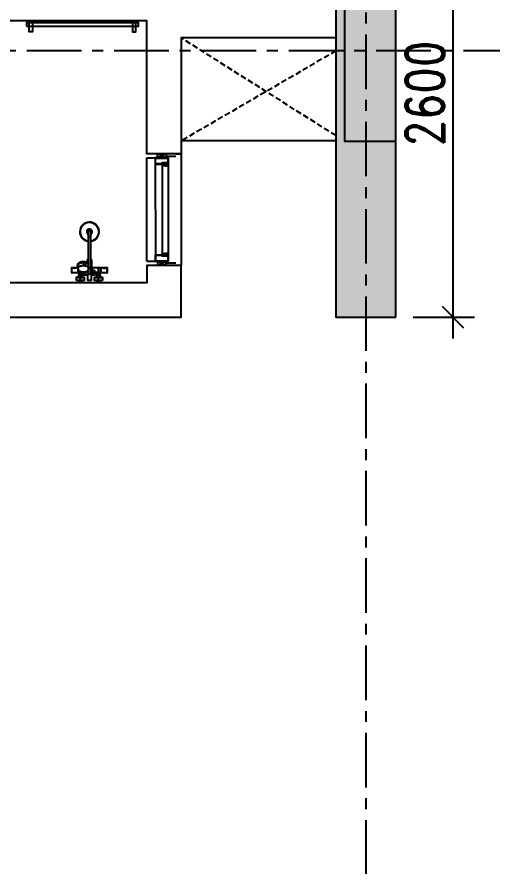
# Model space of a CAD drawing. Header units: millimetres. Extents: x 2061841 to 105821645, y -77612 to 48520811.
# Drawn here: x 105446864 to 105449631, y 48476136 to 48481121 of the extents above; entities that cross this region are included whole.
import ezdxf

# ---------------------------------------------------------------- set-up
doc = ezdxf.new("R2010")
doc.units = ezdxf.units.MM
doc.header["$LTSCALE"] = 10
doc.header["$MEASUREMENT"] = 0
for name, pattern in [('xa_type A_Seventh floor plan$0$HIDDEN2', [4.7625, 3.175, -1.5875]), ('xa_type A_Seventh floor plan$0$xr_TDT02_Toilet_01_settingout$0$CENTER2', [28.575, 19.05, -3.175, 3.175, -3.175]), ('XR_type A_TYP_GRID$0$CENTER', [50.8, 31.75, -6.35, 6.35, -6.35])]:
    doc.linetypes.add(name, pattern=pattern)
for name, color, linetype in [('AS-COLS', 2, 'Continuous'), ('DIM', 8, 'Continuous'), ('S-OPENING', 6, 'Continuous'), ('xa_type A_Seventh floor plan$0$A-ELEV-HIDN', 54, 'xa_type A_Seventh floor plan$0$HIDDEN2'), ('xa_type A_Seventh floor plan$0$A-ELEV-LITE', 74, 'Continuous'), ('xa_type A_Seventh floor plan$0$A-GLAZ-FRAM', 74, 'Continuous'), ('xa_type A_Seventh floor plan$0$A-WALL', 3, 'Continuous'), ('xa_type A_Seventh floor plan$0$A-WALL-CILL', 140, 'Continuous'), ('xa_type A_Seventh floor plan$0$A-WALL-FNSH', 8, 'Continuous'), ('xa_type A_Seventh floor plan$0$AP-SANR-FIXT', 74, 'Continuous'), ('xa_type A_Seventh floor plan$0$xr_TDT02_Toilet_01_settingout$0$A-ELEV-FINE', 8, 'Continuous'), ('XR_type A_TYP_COL$0$AS-COLS', 2, 'Continuous'), ('XR_type A_TYP_COL$0$AS-COLS-PATT', 253, 'Continuous'), ('XR_type A_TYP_GRID$0$AS-GRID', 24, 'XR_type A_TYP_GRID$0$CENTER')]:
    doc.layers.add(name, color=color, linetype=linetype)
doc.layers.add('S-STRCOL HATCH', color=33, linetype='Continuous', lineweight=9)
doc.styles.add('200', font='romand.shx', dxfattribs={"width": 0.8, "height": 225})
doc.dimstyles.new('GR1', dxfattribs={"dimtxt": 225, "dimasz": 125, "dimexe": 125, "dimexo": 100, "dimgap": 50, "dimtad": 1, "dimdec": 0, "dimzin": 3, "dimdsep": 46, "dimtxsty": '200', "dimblk1": 'OBLIQUE', "dimblk2": 'OBLIQUE', "dimsah": 1, "dimcen": 0.0625, "dimdle": 125, "dimclrd": 3, "dimclre": 3, "dimclrt": 2, "dimadec": 0, "dimazin": 0, "dimtfac": 1, "dimtdec": 0, "dimtix": 1, "dimtmove": 0, "dimatfit": 3, "dimfxl": 1, "dimtolj": 1, "dimtzin": 0, "dimarcsym": 0})

# ---------------------------------------------------------------- blocks, each defined once
blk = doc.blocks.new('xa_type A_Seventh floor plan$0$Win clip')
for points in [[(14, 1.1), (14, 9), (17.6, 9), (17.6, 7.8), (18.8, 7.8), (18.8, 9), (20, 9), (20, 10.2), (0, 10.2), (0, 0), (3.4, 0), (3.4, -1.2), (2, -1.2), (2, -2.4), (4.6, -2.4), (4.6, 0), (16.8, 0), (16.8, -1.2), (15.4, -1.2), (15.4, -2.4), (18, -2.4), (18, 1.1)], [(1.2, 9), (12.7, 9), (12.7, 1.1), (1.2, 1.1)]]:
    blk.add_lwpolyline(points, close=True)
at = {"layer": 'Defpoints'}
blk.add_line((28, 2.7), (22, 2.7), dxfattribs=at)
blk = doc.blocks.new('*U332')
for p, q in [((70.2, 100.1), (590, 100.1)), ((70.4, 65.4), (590.2, 65.4)), ((60, 25.1), (590, 25.1))]:
    blk.add_line(p, q)
at = {"color": 251}
for p, q in [((0, 87.6), (25, 87.6)), ((25, 87.6), (0, 37.6)), ((0, 87.6), (25, 37.6)), ((650, 87.6), (625, 87.6)), ((625, 87.6), (650, 37.6)), ((650, 87.6), (625, 37.6)), ((25, 37.6), (0, 37.6)), ((625, 37.6), (650, 37.6))]:
    blk.add_line(p, q, dxfattribs=at)
for points in [[(62.5, 70.1), (62.5, 66.6), (55, 66.6), (55, 85.3), (58.8, 85.3), (58.8, 83.6), (60, 83.6), (60, 88.4), (58.8, 88.4), (58.8, 86.7), (55, 86.7), (55, 98.8), (58.8, 98.8), (58.8, 97.1), (60, 97.1), (60, 100.1), (25, 100.1), (25, 25.1), (60, 25.1), (60, 65.4), (70, 65.4), (70, 70.1)], [(587.5, 70.1), (587.5, 66.6), (595, 66.6), (595, 85.3), (591.2, 85.3), (591.2, 83.6), (590, 83.6), (590, 88.4), (591.2, 88.4), (591.2, 86.7), (595, 86.7), (595, 98.8), (591.2, 98.8), (591.2, 97.1), (590, 97.1), (590, 100.1), (625, 100.1), (625, 25.1), (590, 25.1), (590, 65.4), (580, 65.4), (580, 70.1)], [(69, 69.1), (67.8, 69.1), (67.8, 70.1), (70, 70.1), (67.8, 70.1), (67.8, 69.1), (69, 69.1), (69, 66.6), (63.5, 66.6), (63.5, 69.1)], [(581, 69.1), (582.2, 69.1), (582.2, 70.1), (580, 70.1), (582.2, 70.1), (582.2, 69.1), (581, 69.1), (581, 66.6), (586.5, 66.6), (586.5, 69.1)]]:
    blk.add_lwpolyline(points)
for points in [[(58.8, 26.3), (26.2, 26.3), (26.2, 98.9), (53.8, 98.9), (53.8, 65.4), (58.8, 65.4)], [(64.7, 80.1), (64.7, 79.1), (63.5, 79.1), (64.7, 79.1), (64.7, 80.1), (62.5, 80.1)], [(585.3, 80.1), (585.3, 79.1), (586.5, 79.1), (585.3, 79.1), (585.3, 80.1), (587.5, 80.1)], [(591.2, 26.3), (623.8, 26.3), (623.8, 98.9), (596.2, 98.9), (596.2, 65.4), (591.2, 65.4)]]:
    blk.add_lwpolyline(points, close=True)
at = {"layer": 'xa_type A_Seventh floor plan$0$A-WALL-CILL'}
blk.add_line((625, -25), (25, -25), dxfattribs=at)
blk.add_lwpolyline([(0, 145.1), (0, 175.1), (650, 175.1), (650, 145.1)], dxfattribs=at)
at = {"layer": 'xa_type A_Seventh floor plan$0$A-WALL-FNSH'}
for p, q in [((14.8, 87.6), (14.8, 145.1)), ((635.2, 87.6), (635.2, 145.1)), ((25, -25), (25, 35.1)), ((625, -25), (625, 35.1))]:
    blk.add_line(p, q, dxfattribs=at)
at = {"rotation": 270}
blk.add_blockref('xa_type A_Seventh floor plan$0$Win clip', (60, 100.1), dxfattribs=at)
at = {"xscale": -1, "rotation": 90}
blk.add_blockref('xa_type A_Seventh floor plan$0$Win clip', (590, 100.1), dxfattribs=at)
blk = doc.blocks.new('xa_type A_Seventh floor plan$0$xr_TDT02_Toilet_01_settingout$0$shower')
at = {"layer": 'xa_type A_Seventh floor plan$0$AP-SANR-FIXT', "linetype": 'Continuous'}
for p, q in [((19801.4, 4818.3), (19850.4, 4818.3)), ((19801.4, 4818.3), (19801.4, 4802.4)), ((19801.4, 4802.4), (19850.4, 4802.4)), ((19849.1, 4801), (19802.7, 4801)), ((19815.4, 4797.7), (19815.4, 4799.6)), ((19816.8, 4797.7), (19815.4, 4797.7)), ((19815.4, 4797.7), (19815.4, 4790.7)), ((19816.8, 4790.7), (19815.4, 4790.7)), ((19815.4, 4790.7), (19815.4, 4788.7)), ((19836, 4800.1), (19815.7, 4800.1)), ((19836, 4788.2), (19815.7, 4788.2)), ((19835.3, 4787.3), (19816.4, 4787.3)), ((19816.4, 4787.3), (19816.4, 4776.5)), ((19816.6, 4800.3), (19816.6, 4800.1)), ((19816.7, 4800.3), (19835, 4800.3)), ((19816.7, 4800.3), (19835, 4800.3)), ((19816.8, 4790.7), (19816.8, 4797.7)), ((19816.8, 4787.7), (19835, 4787.7)), ((19817.4, 4800.3), (19817.4, 4800.1)), ((19827.3, 4797.7), (19824.4, 4797.7)), ((19824.4, 4797.7), (19824.4, 4790.7)), ((19827.3, 4790.7), (19824.4, 4790.7)), ((19827.3, 4790.7), (19827.3, 4797.7)), ((19834.3, 4800.3), (19834.3, 4800.1)), ((19836.4, 4797.7), (19834.9, 4797.7)), ((19834.9, 4797.7), (19834.9, 4790.7)), ((19836.4, 4790.7), (19834.9, 4790.7)), ((19835.1, 4800.1), (19835.1, 4800.3)), ((19835.3, 4784.9), (19835.3, 4787.3)), ((19836.4, 4797.7), (19836.4, 4799.6)), ((19836.4, 4790.7), (19836.4, 4797.7)), ((19836.4, 4790.7), (19836.4, 4788.7)), ((19849.2, 4786.3), (19849.2, 4761.1)), ((19866.1, 4786.3), (19849.2, 4786.3)), ((19850.4, 4802.4), (19850.4, 4818.3)), ((19866.1, 4761.1), (19866.1, 4786.3)), ((19866.2, 4786.1), (19866.2, 4761.2)), ((19867.2, 4761.3), (19867.2, 4786.1)), ((19867.4, 4818.5), (19889.3, 4818.5)), ((19867.4, 4818.5), (19867.4, 4761.7)), ((19867.4, 4786.3), (19867.4, 4761.1)), ((19867.4, 4786.3), (19867.4, 4786.3)), ((19889.3, 4761.7), (19889.3, 4818.5)), ((19889.3, 4763.8), (19889.3, 4786.3)), ((19889.3, 4786.3), (19889.3, 4786.3)), ((19889.6, 4786.1), (19889.6, 4764)), ((19890.1, 4764.3), (19890.1, 4786.1)), ((19890.3, 4786.3), (19890.3, 4764.3)), ((19922.3, 4786.3), (19890.3, 4786.3)), ((19906.4, 4818.3), (19955.4, 4818.3)), ((19906.4, 4818.3), (19906.4, 4802.4)), ((19906.4, 4802.4), (19955.4, 4802.4)), ((19954.1, 4801), (19907.7, 4801)), ((19920.4, 4797.7), (19920.4, 4799.6)), ((19921.8, 4797.7), (19920.4, 4797.7)), ((19920.4, 4797.7), (19920.4, 4790.7)), ((19921.8, 4790.7), (19920.4, 4790.7)), ((19920.4, 4790.7), (19920.4, 4788.7)), ((19941, 4800.1), (19920.7, 4800.1)), ((19941, 4788.2), (19920.7, 4788.2)), ((19940.3, 4787.3), (19921.4, 4787.3)), ((19921.4, 4787.3), (19921.4, 4786.3)), ((19921.6, 4800.3), (19921.6, 4800.1)), ((19921.7, 4800.3), (19940, 4800.3)), ((19921.7, 4800.3), (19940, 4800.3)), ((19921.8, 4790.7), (19921.8, 4797.7)), ((19921.8, 4787.7), (19940, 4787.7)), ((19922.3, 4786.3), (19922.3, 4780.9)), ((19922.4, 4800.3), (19922.4, 4800.1)), ((19932.3, 4797.7), (19929.4, 4797.7)), ((19929.4, 4797.7), (19929.4, 4790.7)), ((19932.3, 4790.7), (19929.4, 4790.7)), ((19932.3, 4790.7), (19932.3, 4797.7)), ((19939.3, 4800.3), (19939.3, 4800.1)), ((19941.4, 4797.7), (19939.9, 4797.7)), ((19939.9, 4797.7), (19939.9, 4790.7)), ((19941.4, 4790.7), (19939.9, 4790.7)), ((19940.1, 4800.1), (19940.1, 4800.3)), ((19940.3, 4776.5), (19940.3, 4787.3)), ((19941.4, 4797.7), (19941.4, 4799.6)), ((19941.4, 4790.7), (19941.4, 4797.7)), ((19941.4, 4788.7), (19941.4, 4790.7)), ((19955.4, 4802.4), (19955.4, 4818.3)), ((19773.9, 4773), (19773.9, 4746.4)), ((19774.6, 4773.7), (19774.6, 4745.7)), ((19776.8, 4773.7), (19774.6, 4773.7)), ((19774.6, 4745.7), (19784.7, 4745.7)), ((19783.2, 4773.5), (19779, 4773.5)), ((19808.3, 4773.5), (19783.2, 4773.5)), ((19785.7, 4745.6), (19798.3, 4745.6)), ((19799.4, 4745.7), (19809.1, 4745.7)), ((19812.7, 4773.7), (19810.5, 4773.7)), ((19811.5, 4745.7), (19812.7, 4745.7)), ((19812.7, 4745.7), (19812.7, 4773.7)), ((19813.1, 4773.3), (19813.1, 4746)), ((19814.3, 4773.7), (19813.6, 4773.6)), ((19813.6, 4770.4), (19813.6, 4773.6)), ((19813.6, 4747), (19813.6, 4770.4)), ((19825.9, 4770.4), (19813.6, 4770.4)), ((19825.9, 4747), (19813.6, 4747)), ((19813.6, 4747), (19813.6, 4745.7)), ((19813.6, 4745.7), (19864.4, 4745.7)), ((19825.9, 4775.5), (19825.9, 4772.8)), ((19825.9, 4772.8), (19825.9, 4770.4)), ((19825.9, 4770.4), (19825.9, 4747)), ((19848.7, 4770.4), (19825.9, 4770.4)), ((19838.1, 4780), (19838.1, 4780)), ((19848.7, 4780), (19838.1, 4780)), ((19848.7, 4781.7), (19838.6, 4781.7)), ((19848.7, 4761.6), (19848.7, 4785.8)), ((19849.2, 4761.1), (19866.1, 4761.1)), ((19867, 4785.4), (19866.2, 4785.4)), ((19866.2, 4762), (19867, 4762)), ((19866.5, 4700.2), (19866.5, 4749.9)), ((19867, 4762), (19867, 4785.4)), ((19870.7, 4761.7), (19867.4, 4761.7)), ((19867.4, 4761.1), (19870.7, 4761.1)), ((19867.6, 4761.5), (19870.7, 4761.5)), ((19867.9, 4761.1), (19867.9, 4700.2)), ((19870.7, 4773.7), (19870.7, 4745.3)), ((19886.1, 4745.3), (19870.7, 4745.3)), ((19870.7, 4745.3), (19870.7, 4564)), ((19886.1, 4745.3), (19886.1, 4773.7)), ((19889.3, 4761.7), (19886.1, 4761.7)), ((19886.1, 4761.5), (19889.1, 4761.5)), ((19886.1, 4564), (19886.1, 4745.3)), ((19889.7, 4785.4), (19889.7, 4764.1)), ((19890.1, 4785.4), (19889.7, 4785.4)), ((19912.9, 4769.3), (19912.9, 4783.1)), ((19920.2, 4780.5), (19922, 4780.5)), ((19922, 4780), (19920.6, 4780)), ((19922, 4780.5), (19922, 4780)), ((19922.3, 4770.4), (19930.9, 4770.4)), ((19922.7, 4780.7), (19922.7, 4785.9)), ((19930.9, 4775.5), (19930.9, 4772.8)), ((19930.9, 4772.8), (19930.9, 4770.4)), ((19930.9, 4770.4), (19930.9, 4766.4)), ((19930.9, 4770.4), (19943.1, 4770.4)), ((19943.1, 4773.6), (19942.4, 4773.7)), ((19943.1, 4770.4), (19943.1, 4773.6)), ((19943.1, 4758.7), (19943.1, 4770.4)), ((19943.6, 4758.1), (19943.6, 4773.3)), ((19943.9, 4773.7), (19943.9, 4757.7)), ((19946.2, 4773.7), (19943.9, 4773.7)), ((19944.9, 4726.2), (19943.9, 4743.7)), ((19946.4, 4751.1), (19946.4, 4751.3)), ((19947.4, 4733.9), (19946.4, 4751.1)), ((19947.6, 4745.7), (19957.2, 4745.7)), ((19973.5, 4773.5), (19948.4, 4773.5)), ((19958.4, 4745.6), (19970.9, 4745.6)), ((19971.9, 4745.7), (19982.1, 4745.7)), ((19977.7, 4773.5), (19973.5, 4773.5)), ((19982.1, 4773.7), (19979.9, 4773.7)), ((19982.1, 4745.7), (19982.1, 4773.7)), ((19982.8, 4746.4), (19982.8, 4773)), ((19867.9, 4700.2), (19866.5, 4700.2)), ((19888.4, 4716.2), (19888.7, 4716.1)), ((19888.9, 4716), (19888.9, 4700.2)), ((19888.9, 4700.2), (19890.3, 4700.2)), ((19890.3, 4700.2), (19890.3, 4715.3)), ((19900.2, 4715.8), (19900.6, 4733.5)), ((19912.9, 4714.5), (19912.9, 4732.3)), ((19912.9, 4714.4), (19912.9, 4714.5)), ((19912.9, 4713.9), (19912.9, 4713.7)), ((19912.9, 4713.7), (19912.9, 4710.9)), ((19912.9, 4710.7), (19912.9, 4710.9)), ((19912.9, 4710.7), (19912.9, 4710.5)), ((19947.6, 4730.4), (19947.5, 4733.1)), ((19831.1, 4562.2), (19831.2, 4562.2)), ((19831.3, 4562.6), (19831.4, 4562.5)), ((19831.5, 4563), (19831.6, 4562.9)), ((19831.7, 4563.3), (19831.8, 4563.3)), ((19850.7, 4582.3), (19850.8, 4582.2)), ((19851, 4582.5), (19851.1, 4582.4)), ((19851.4, 4582.7), (19851.5, 4582.6)), ((19851.8, 4583), (19851.8, 4582.8)), ((19886.1, 4564), (19870.7, 4564)), ((19870.7, 4564), (19870.7, 4535.7)), ((19886.1, 4535.7), (19886.1, 4564)), ((19904.9, 4583), (19904.9, 4582.8)), ((19905.3, 4582.7), (19905.2, 4582.6)), ((19905.7, 4582.5), (19905.6, 4582.4)), ((19906, 4582.3), (19905.9, 4582.2)), ((19924.9, 4563.3), (19925, 4563.3)), ((19925.1, 4562.9), (19925.2, 4563)), ((19925.3, 4562.5), (19925.4, 4562.6)), ((19925.5, 4562.2), (19925.6, 4562.2)), ((19824.1, 4536.3), (19824.2, 4536.3)), ((19824.1, 4535.9), (19824.2, 4535.9)), ((19824.1, 4535.5), (19824.2, 4535.5)), ((19824.1, 4535), (19824.2, 4535)), ((19831.1, 4509.1), (19831.2, 4509.2)), ((19831.3, 4508.7), (19831.4, 4508.8)), ((19831.5, 4508.4), (19831.6, 4508.4)), ((19831.7, 4508), (19831.8, 4508.1)), ((19850.8, 4489.1), (19850.7, 4489)), ((19851.1, 4488.9), (19851, 4488.8)), ((19851.5, 4488.7), (19851.4, 4488.6)), ((19851.8, 4488.5), (19851.8, 4488.4)), ((19904.9, 4488.5), (19904.9, 4488.4)), ((19905.2, 4488.7), (19905.3, 4488.6)), ((19905.6, 4488.9), (19905.7, 4488.8)), ((19905.9, 4489.1), (19906, 4489)), ((19924.9, 4508.1), (19925, 4508)), ((19925.1, 4508.4), (19925.2, 4508.4)), ((19925.3, 4508.8), (19925.4, 4508.7)), ((19925.5, 4509.2), (19925.6, 4509.1)), ((19932.5, 4536.3), (19932.6, 4536.3)), ((19932.5, 4535.9), (19932.6, 4535.9)), ((19932.5, 4535.5), (19932.6, 4535.5)), ((19932.5, 4535), (19932.6, 4535)), ((19877.7, 4481.6), (19877.7, 4481.4)), ((19878.1, 4481.6), (19878.1, 4481.4)), ((19878.6, 4481.6), (19878.6, 4481.4)), ((19879, 4481.6), (19879, 4481.4))]:
    blk.add_line(p, q, dxfattribs=at)
at = {"layer": 'xa_type A_Seventh floor plan$0$AP-SANR-FIXT', "linetype": 'xa_type A_Seventh floor plan$0$xr_TDT02_Toilet_01_settingout$0$CENTER2'}
for p, q in [((19839.9, 4818.3), (19811.9, 4818.3)), ((19825.9, 4832.3), (19825.9, 4804.3)), ((19944.9, 4818.3), (19916.9, 4818.3)), ((19930.9, 4832.3), (19930.9, 4804.3))]:
    blk.add_line(p, q, dxfattribs=at)
at = {"layer": 'xa_type A_Seventh floor plan$0$AP-SANR-FIXT', "linetype": 'Continuous'}
for radius in [4.9, 4.88]:
    blk.add_circle((19857.5, 4773.7), radius, dxfattribs=at)
for centre, radius, start, end in [((19802.8, 4802.4), 1.4, 180, 265.7757), ((19825.9, 5115.1), 315, 265.7757, 268.3165), ((19821.2, 4795.8), 7, 142.1519, 147.093), ((19821.2, 4792.5), 7, 212.904, 217.8481), ((19816.8, 4787.3), 0.35, 90, 180), ((19820.6, 4795), 4.65, 35.3947, 144.6053), ((19820.6, 4793.4), 4.65, 215.3947, 324.6053), ((19831.1, 4795), 4.65, 35.3947, 144.6053), ((19831.1, 4793.4), 4.65, 215.3947, 324.6053), ((19835, 4787.3), 0.35, 0, 90), ((19825.9, 5115.1), 315, 271.6835, 274.2243), ((19830.5, 4795.8), 7, 32.904, 37.8481), ((19830.5, 4792.5), 7, 322.1519, 327.093), ((19849.2, 4785.8), 0.49, 90, 180), ((19849, 4802.4), 1.4, 274.2243, 0), ((19866.1, 4786.1), 0.14, 0, 90), ((19867.4, 4786.1), 0.21, 90, 180), ((19889.3, 4786.1), 0.21, 0, 90), ((19890.3, 4786.1), 0.14, 90, 180), ((19907.8, 4802.4), 1.4, 180, 265.7757), ((19930.9, 5115.1), 315, 265.7757, 268.3165), ((19926.2, 4795.8), 7, 142.1519, 147.093), ((19926.2, 4792.5), 7, 212.904, 217.8481), ((19921.8, 4787.3), 0.35, 90, 180), ((19925.6, 4795), 4.65, 35.3947, 144.6053), ((19925.6, 4793.4), 4.65, 215.3947, 324.6053), ((19922.3, 4785.9), 0.35, 0, 90), ((19936.1, 4795), 4.65, 35.3947, 144.6053), ((19936.1, 4793.4), 4.65, 215.3947, 324.6053), ((19940, 4787.3), 0.35, 0, 90), ((19930.9, 5115.1), 315, 271.6835, 274.2243), ((19935.5, 4795.8), 7, 32.904, 37.8481), ((19935.5, 4792.5), 7, 322.1519, 327.093), ((19954, 4802.4), 1.4, 274.2243, 0), ((19774.6, 4773), 0.7, 90, 180), ((19774.6, 4746.4), 0.7, 180, 270), ((19779, 4788), 14.5, 261.2068, 262.9113), ((19779, 4787.9), 14.4, 262.8707, 269.9954), ((19792.1, 4734.6), 13.3, 98.0918, 123.5894), ((19784.7, 4746), 0.349, 269.9437, 292.8852), ((19784.7, 4746), 0.35, 292.9186, 326.6299), ((19792, 4732.4), 15.1, 63.9506, 116.0494), ((19792, 4733.8), 13.4, 61.9743, 118.1186), ((19792.1, 4734.6), 13.3, 86.0179, 98.0918), ((19792.1, 4736.6), 11.2, 85.3951, 99.2379), ((19792.1, 4734.6), 13.3, 56.4106, 86.0179), ((19791.8, 4733.1), 14.7, 71.3316, 84.148), ((19792, 4733.8), 13.4, 61.8814, 61.9743), ((19798.3, 4746), 0.319, 301.9671, 6.3871), ((19799.4, 4746), 0.35, 213.3464, 247.0814), ((19799.4, 4746), 0.349, 247.1149, 270.0563), ((19808.3, 4787.9), 14.4, 270.0101, 277.1271), ((19810.3, 4731.9), 13.9, 90.058, 94.9637), ((19809.1, 4746), 0.35, 270.0015, 279.347), ((19808.3, 4788), 14.5, 277.094, 278.7932), ((19808.3, 4788), 14.5, 277.0959, 278.7941), ((19810.3, 4731.9), 13.9, 85.0363, 89.942), ((19811.5, 4746), 0.35, 260.653, 269.9985), ((19812.7, 4773.3), 0.35, 0, 90), ((19812.7, 4746), 0.35, 270, 0), ((19813.5, 4777), 3.37, 277.0957, 2.1881), ((19813.5, 4776.5), 2.85, 285.7816, 359.7132), ((19838.7, 4784.1), 4.13, 199.9376, 261.9045), ((19838.5, 4784.9), 3.24, 181.3498, 270.2965), ((19849.2, 4761.6), 0.49, 180, 270), ((19864, 4743.1), 2.56, 19.9931, 83.1402), ((19866.1, 4761.2), 0.14, 270, 0), ((19867, 4785.5), 0.14, 270, 0), ((19867, 4761.8), 0.14, 0, 90), ((19867.4, 4761.3), 0.21, 180, 270), ((19867.6, 4761.7), 0.21, 180, 262.9292), ((19878.4, 4848.4), 87.5, 262.9292, 264.9514), ((19878.4, 4773.7), 7.91, 0, 191.5041), ((19878.4, 4773.7), 7.7, 0, 180), ((19878.4, 4773.7), 7.91, 347.594, 0), ((19878.4, 4848.4), 87.5, 275.0486, 277.0708), ((19889.1, 4761.7), 0.21, 277.0708, 0), ((19889.7, 4785.5), 0.14, 180, 270), ((19912.9, 4773.7), 9.74, 154.3949, 194.9999), ((19456.8, 4752.7), 447.1, 2.0276, 2.6347), ((19912.3, 4754.3), 14.8, 87.5064, 105.5042), ((19912.9, 4773.7), 9.74, 64.9667, 115.9803), ((19922, 4780.9), 0.355, 270.7289, 0.8849), ((19922, 4780.7), 0.7, 270, 0), ((20374.1, 4752.5), 452.2, 177.3742, 177.9691), ((19943.2, 4777), 3.37, 177.761, 262.944), ((19943.2, 4776.5), 2.85, 180.2509, 235.9036), ((19943.2, 4776.5), 2.85, 251.8834, 257.6599), ((19943.9, 4773.3), 0.35, 90, 180), ((19948.4, 4788), 14.5, 261.2068, 262.906), ((19948.4, 4787.9), 14.4, 262.8716, 269.9904), ((19946.4, 4731.9), 13.9, 85.0363, 88.6239), ((19947.6, 4746), 0.35, 260.653, 269.9985), ((19964.6, 4734.6), 13.3, 56.4106, 123.5894), ((19957.2, 4746), 0.349, 269.9437, 292.8851), ((19957.2, 4746), 0.35, 292.9186, 326.6536), ((19964.7, 4732.4), 15.1, 63.9506, 116.0494), ((19958.3, 4746), 0.326, 177.2798, 246.3609), ((19964.7, 4733.8), 13.4, 61.8814, 118.1186), ((19971, 4746), 0.32, 292.0226, 4.0392), ((19971.9, 4746), 0.35, 213.3701, 247.0814), ((19971.9, 4746), 0.349, 247.1148, 270.0563), ((19977.7, 4787.9), 14.4, 270.0058, 277.1357), ((19977.7, 4788), 14.5, 277.0887, 278.0848), ((19977.7, 4788), 14.5, 277.0987, 278.7943), ((19982.1, 4773), 0.7, 0, 90), ((19982.1, 4746.4), 0.7, 270, 0), ((19878.4, 4700.2), 11.9, 180, 229.6798), ((19878.4, 4700.2), 10.5, 180, 222.8334), ((19878.4, 4700.2), 11.9, 310.3202, 0), ((19878.4, 4700.2), 10.5, 317.1666, 0), ((19912.2, 4763), 52.5, 243.4333, 270.7572), ((19912.8, 4775.4), 60.9, 258.0147, 270.0898), ((19912.8, 4775), 60.6, 258.017, 270.0862), ((19912.9, 4792.1), 59.9, 258.1436, 270.0322), ((19912.8, 4790.9), 57.3, 258.0215, 270.1076), ((19913.6, 4762.9), 52.4, 269.2306, 292.2496), ((19913.6, 4762.9), 52.4, 296.346, 296.6896), ((19878.4, 4535.7), 55.4, 97.9964, 0), ((19878.4, 4535.7), 54.3, 98.1599, 0), ((19878.4, 4535.7), 54.1, 98.1811, 0), ((19878.4, 4535.7), 56, 0, 82.0968), ((19878.4, 4535.7), 55.4, 0, 82.0036), ((19878.4, 4535.7), 54.3, 0, 81.8401), ((19878.4, 4535.7), 54.1, 0, 81.8189), ((19831.2, 4562.1), 0.21, 80.0297, 150.6634), ((19831.9, 4563.2), 0.21, 149.3366, 219.9703), ((19850.8, 4582.1), 0.21, 50.0297, 120.6634), ((19851.9, 4582.8), 0.21, 119.3366, 189.9703), ((19878.4, 4535.7), 16.1, 118.6257, 0), ((19878.4, 4535.7), 14.7, 121.5819, 0), ((19878.4, 4535.7), 14.4, 122.4306, 0), ((19878.4, 4535.7), 13.9, 123.6659, 0), ((19878.4, 4535.7), 11.2, 165.7023, 168.3389), ((19878.4, 4535.7), 11.2, 168.3389, 168.7505), ((19877.4, 4535.9), 10.2, 168.3041, 168.6963), ((19878.4, 4535.7), 11.2, 157.8128, 159.9583), ((19878.4, 4535.7), 11.2, 154.6538, 155.9047), ((19878.4, 4535.7), 11.2, 150.2582, 151.0337), ((19878.4, 4535.7), 8.39, 156.6344, 0), ((19878.4, 4535.7), 8.22, 159.4448, 0), ((19878.4, 4535.7), 8.21, 159.6429, 0), ((19878.4, 4535.7), 8.21, 159.643, 207.2148), ((19878.4, 4535.7), 8.21, 332.7748, 20.357), ((19878.4, 4535.7), 16.1, 0, 61.3743), ((19878.4, 4535.7), 14.7, 0, 58.4181), ((19878.4, 4535.7), 14.4, 0, 57.5694), ((19878.4, 4535.7), 13.9, 0, 56.3341), ((19878.4, 4535.7), 8.39, 0, 23.3656), ((19878.4, 4535.7), 8.22, 0, 20.5552), ((19878.4, 4535.7), 8.21, 0, 20.3571), ((19904.8, 4582.8), 0.21, 350.0297, 60.6634), ((19905.9, 4582.1), 0.21, 59.3366, 129.9703), ((19924.8, 4563.2), 0.21, 320.0297, 30.6634), ((19925.5, 4562.1), 0.21, 29.3366, 99.9703), ((19824.3, 4536.3), 0.21, 179.3366, 249.9703), ((19824.3, 4535), 0.21, 110.0297, 180.6634), ((19831.2, 4509.2), 0.21, 209.3366, 279.9703), ((19831.9, 4508.1), 0.21, 140.0297, 210.6634), ((19850.8, 4489.2), 0.21, 239.3366, 309.9703), ((19851.9, 4488.6), 0.21, 170.0297, 240.6634), ((19878.4, 4535.7), 11.2, 177.455, 178.7269), ((19875.5, 4535.3), 8.36, 186.8579, 188.2493), ((19878.4, 4535.7), 11.2, 188.3289, 188.3529), ((19867.8, 4532.2), 0.07, 198.2173, 270), ((19878.4, 4535.7), 11.2, 210.4765, 212.0692), ((19878.4, 4535.7), 7.7, 180, 0), ((19878.4, 4535.7), 8.21, 207.2148, 212.7919), ((19878.4, 4535.7), 8.21, 212.7919, 267.1736), ((19878.4, 4535.7), 8.21, 267.1736, 272.8161), ((19878.4, 4535.7), 8.21, 272.8161, 327.1972), ((19878.4, 4535.7), 8.21, 327.1972, 332.7748), ((19904.8, 4488.6), 0.21, 299.3366, 9.9703), ((19905.9, 4489.2), 0.21, 230.0297, 300.6634), ((19924.8, 4508.1), 0.21, 329.3366, 39.9703), ((19925.5, 4509.2), 0.21, 260.0297, 330.6634), ((19932.4, 4536.3), 0.21, 290.0297, 0.6634), ((19932.4, 4535), 0.21, 359.3366, 69.9703), ((19877.7, 4481.6), 0.21, 269.3366, 339.9703), ((19879, 4481.6), 0.21, 200.0297, 270.6634)]:
    blk.add_arc(centre, radius, start, end, dxfattribs=at)
at = {"layer": 'xa_type A_Seventh floor plan$0$AP-SANR-FIXT'}
blk.add_arc((19878.4, 4535.7), 56, 97.9032, 0, dxfattribs=at)
at = {"layer": 'xa_type A_Seventh floor plan$0$AP-SANR-FIXT', "linetype": 'Continuous'}
for centre, major_axis, ratio, start_param, end_param in [((19825.9, 4786.3), (0, -10.9), 0.869413, 0, 1.232367), ((19825.9, 4783.6), (13, 0), 0.839336, 4.712389, 5.944743), ((19930.9, 4783.6), (-13, 0), 0.839336, 0.833735, 1.570796), ((19922.3, 4780.7), (-0.35, 0), 0.571429, 3.141593, 4.712389), ((19930.9, 4786.3), (0, -10.9), 0.869413, 5.24208, 6.283185), ((19912.9, 4732.6), (34.4, 0), 0.544639, 3.817308, 4.712325), ((19912.9, 4732.5), (34.6, 0), 0.544639, 3.823587, 4.698091), ((19900.2, 4715.9), (0.045, 0.205), 0.309001, 2.13018, 3.75282), ((19912.9, 4732.5), (34.6, 0), 0.544639, 4.698091, 4.712325)]:
    blk.add_ellipse(centre, major_axis=major_axis, ratio=ratio, start_param=start_param, end_param=end_param, dxfattribs=at)
for points, knots in [([(19785.4, 4746), (19785.4, 4746), (19785.4, 4745.9), (19785.4, 4745.8), (19785.5, 4745.7), (19785.5, 4745.7), (19785.6, 4745.7), (19785.6, 4745.7)], [0, 0, 0, 0, 0.087993, 0.399981, 0.723651, 0.976995, 1, 1, 1, 1]), ([(19825.9, 4772.8), (19824.7, 4772.8), (19823.5, 4772.9), (19821.2, 4773.3), (19820.1, 4773.5), (19818, 4773.8), (19817.1, 4773.9), (19815.8, 4773.8), (19815.3, 4773.8), (19814.5, 4773.7), (19814, 4773.7), (19813.6, 4773.7)], [0, 0, 0, 0, 0.25, 0.25, 0.5, 0.5, 0.75, 0.75, 0.875, 0.875, 1, 1, 1, 1]), ([(19816.4, 4776.5), (19816.4, 4776.5), (19816.4, 4776.6), (19816.4, 4776.8), (19816.5, 4776.9), (19816.6, 4777), (19816.6, 4777.1), (19816.7, 4777.1), (19816.8, 4777.1), (19816.9, 4777.2)], [0, 0, 0, 0, 0.149131, 0.298502, 0.444541, 0.587467, 0.727516, 0.864939, 1, 1, 1, 1]), ([(19816.9, 4777.2), (19817, 4777.2), (19817.2, 4777.2), (19817.7, 4777.2), (19817.9, 4777.2), (19818.8, 4777.1), (19819.5, 4776.9), (19821.1, 4776.5), (19822, 4776.1), (19823.8, 4775.6), (19824.8, 4775.5), (19825.9, 4775.5)], [0, 0, 0, 0, 0.125, 0.125, 0.25, 0.25, 0.5, 0.5, 0.75, 0.75, 1, 1, 1, 1]), ([(19834.8, 4782.7), (19835, 4783.4), (19835.2, 4784), (19835.3, 4784.6), (19835.3, 4784.7), (19835.3, 4784.8)], [0, 0, 0, 0, 0.780378, 0.780378, 1, 1, 1, 1]), ([(19838.5, 4781.7), (19838.8, 4781.7), (19838.8, 4781.6), (19838.7, 4781), (19838.4, 4780.6), (19838.1, 4780)], [0, 0, 0, 0, 0.455332, 0.455332, 1, 1, 1, 1]), ([(19857.4, 4778.8), (19858.1, 4778.8), (19858.8, 4778.7), (19860.1, 4778.1), (19860.6, 4777.8), (19861.6, 4776.9), (19862, 4776.3), (19862.6, 4775.1), (19862.7, 4774.4), (19862.7, 4773), (19862.6, 4772.3), (19862, 4771.1), (19861.6, 4770.5), (19860.7, 4769.6), (19860.1, 4769.2), (19858.9, 4768.7), (19858.2, 4768.6), (19856.8, 4768.5), (19856.1, 4768.7), (19854.9, 4769.2), (19854.3, 4769.5), (19853.3, 4770.5), (19852.9, 4771), (19852.4, 4772.3), (19852.2, 4773), (19852.2, 4774.3), (19852.3, 4775), (19852.9, 4776.3), (19853.3, 4776.8), (19854.7, 4778.2), (19856.1, 4778.8), (19857.4, 4778.8)], [0, 0, 0, 0, 0.0625, 0.0625, 0.125, 0.125, 0.1875, 0.1875, 0.25, 0.25, 0.3125, 0.3125, 0.375, 0.375, 0.4375, 0.4375, 0.5, 0.5, 0.5625, 0.5625, 0.625, 0.625, 0.6875, 0.6875, 0.75, 0.75, 0.8125, 0.8125, 0.875, 0.875, 1, 1, 1, 1]), ([(19858.8, 4778), (19858.2, 4778.2), (19857.6, 4778.2), (19856.5, 4778.1), (19855.9, 4777.9), (19854.4, 4777.1), (19853.6, 4776.1), (19852.9, 4773.9), (19853, 4772.6), (19854.1, 4770.5), (19855, 4769.7), (19856.7, 4769.2), (19857.3, 4769.1), (19858.5, 4769.2), (19859, 4769.4), (19860.6, 4770.2), (19861.3, 4771.2), (19862, 4773.5), (19861.9, 4774.7), (19860.8, 4776.8), (19859.9, 4777.6), (19858.8, 4778)], [0, 0, 0, 0, 0.0625, 0.0625, 0.125, 0.125, 0.25, 0.25, 0.375, 0.375, 0.5, 0.5, 0.5625, 0.5625, 0.625, 0.625, 0.75, 0.75, 0.875, 0.875, 1, 1, 1, 1]), ([(19864.4, 4751.1), (19864.4, 4751.4), (19864.4, 4751.9), (19864.4, 4752.7), (19864.4, 4753.4), (19864.4, 4754), (19864.4, 4754.5), (19864.4, 4754.9), (19864.5, 4755.4), (19864.6, 4755.9), (19864.7, 4756.7), (19864.9, 4757.6), (19865.1, 4758.5), (19865.3, 4759.2), (19865.3, 4759.7), (19865.3, 4760.2), (19865.2, 4760.6), (19865.1, 4761), (19865.1, 4761.1)], [0, 0, 0, 0, 0.097052, 0.182766, 0.257145, 0.320193, 0.371916, 0.412331, 0.441471, 0.502949, 0.579918, 0.672428, 0.766655, 0.831458, 0.866969, 0.906753, 0.97276, 1, 1, 1, 1]), ([(19864.4, 4745.7), (19864.4, 4745.7), (19864.4, 4745.8), (19864.4, 4746.6), (19864.4, 4747.3), (19864.4, 4748.9), (19864.4, 4750), (19864.4, 4751.1)], [0, 0, 0, 0, 0.3061524, 0.3061524, 0.6530762, 0.6530762, 1, 1, 1, 1]), ([(19867.5, 4761.1), (19867.5, 4761), (19867.5, 4760.6), (19867.6, 4759.7), (19867.5, 4758.4), (19867.3, 4757.1), (19867.1, 4755.9), (19866.9, 4754.6), (19866.7, 4753.4), (19866.6, 4752.1), (19866.5, 4751.1), (19866.5, 4750.4), (19866.5, 4750), (19866.5, 4749.9)], [0, 0, 0, 0, 0.014329, 0.113086, 0.239541, 0.350556, 0.465918, 0.55731, 0.69397, 0.806584, 0.895191, 0.959877, 1, 1, 1, 1]), ([(19886, 4741.2), (19887.9, 4739.8), (19890.1, 4738.5), (19895.1, 4736.3), (19897.9, 4735.4), (19900.9, 4734.8)], [0, 0, 0, 0, 0.496621, 0.496621, 1, 1, 1, 1]), ([(19900.6, 4733.5), (19900.1, 4733.6), (19898.7, 4734), (19895.7, 4734.8), (19892.1, 4736.2), (19888.7, 4737.9), (19886.8, 4739.1), (19886, 4739.6)], [0, 0, 0, 0, 0.075102, 0.253724, 0.536392, 0.787682, 1, 1, 1, 1]), ([(19946.3, 4751.4), (19946.3, 4752.1), (19946.1, 4753.3), (19945.6, 4754.9), (19944.9, 4756.2), (19944.3, 4757.3), (19943.4, 4758.4), (19942.4, 4759.5), (19941.4, 4760.5), (19940.4, 4761.4), (19939.5, 4762), (19938.7, 4762.6), (19937.9, 4763.1), (19936.7, 4763.8), (19935.2, 4764.6), (19933.2, 4765.5), (19931, 4766.4), (19928.7, 4767.1), (19925.8, 4767.9), (19922.4, 4768.6), (19918.3, 4769.1), (19914.2, 4769.3), (19910.1, 4769.2), (19906, 4768.9), (19902.3, 4768.4), (19898.9, 4767.6), (19895.9, 4766.8), (19893.3, 4765.8), (19891.1, 4764.8), (19889.8, 4764.2), (19889.3, 4763.9)], [0, 0, 0, 0, 0.039392, 0.079449, 0.104588, 0.132147, 0.162291, 0.190182, 0.218388, 0.242129, 0.261089, 0.275805, 0.291774, 0.310457, 0.341163, 0.376405, 0.411681, 0.446263, 0.480156, 0.535104, 0.588963, 0.642307, 0.695144, 0.748453, 0.803756, 0.846567, 0.890409, 0.932564, 0.971818, 1, 1, 1, 1]), ([(19943.1, 4744.7), (19944.9, 4747.1), (19945.7, 4749.7), (19945.2, 4754.9), (19943.8, 4757.5), (19939.2, 4762.1), (19936, 4764.1), (19928.3, 4767.2), (19923.7, 4768.3), (19914.3, 4769.2), (19909.4, 4769.2), (19900.1, 4767.9), (19895.7, 4766.6), (19891.1, 4764.5), (19890.2, 4764.1), (19889.3, 4763.6)], [0, 0, 0, 0, 0.159722, 0.159722, 0.319445, 0.319445, 0.479167, 0.479167, 0.638889, 0.638889, 0.798611, 0.798611, 0.958334, 0.958334, 1, 1, 1, 1]), ([(19912.9, 4783.1), (19911.6, 4783.1), (19910.3, 4783), (19908.5, 4782.5), (19907.9, 4782.2), (19906.8, 4781.6), (19906.3, 4781.2), (19904.9, 4779.8), (19904.3, 4778.6), (19903.6, 4776.2), (19903.4, 4774.9), (19903.4, 4773.5), (19903.4, 4773.4), (19903.4, 4773.2)], [0, 0, 0, 0, 0.243456, 0.243456, 0.365184, 0.365184, 0.486912, 0.486912, 0.730368, 0.730368, 0.973823, 0.973823, 1, 1, 1, 1]), ([(19922.4, 4773.2), (19922.4, 4773.4), (19922.4, 4773.5), (19922.4, 4774.9), (19922.2, 4776.2), (19921.5, 4778.6), (19920.9, 4779.8), (19919.1, 4781.6), (19917.9, 4782.3), (19915.5, 4783), (19914.2, 4783.1), (19912.9, 4783.1)], [0, 0, 0, 0, 0.024669, 0.024669, 0.268502, 0.268502, 0.512335, 0.512335, 0.756167, 0.756167, 1, 1, 1, 1]), ([(19912.9, 4733.5), (19916.1, 4733.5), (19919.3, 4733.8), (19925.5, 4734.8), (19928.5, 4735.6), (19933.8, 4737.6), (19936.2, 4738.8), (19940.3, 4741.5), (19941.9, 4743), (19943.1, 4744.7)], [0, 0, 0, 0, 0.25, 0.25, 0.5, 0.5, 0.75, 0.75, 1, 1, 1, 1]), ([(19943.9, 4743.7), (19943.8, 4743.4), (19943.4, 4743), (19942.8, 4742.3), (19942.1, 4741.6), (19941.4, 4740.9), (19940.6, 4740.2), (19939.7, 4739.6), (19938.3, 4738.6), (19935.7, 4737.1), (19932.4, 4735.6), (19929, 4734.5), (19926.5, 4733.8), (19923.9, 4733.3), (19921.2, 4732.8), (19918.5, 4732.5), (19915.7, 4732.3), (19913.8, 4732.3), (19912.9, 4732.3)], [0, 0, 0, 0, 0.03629, 0.072382, 0.108417, 0.144457, 0.180513, 0.216572, 0.252624, 0.352535, 0.505953, 0.576548, 0.647122, 0.717685, 0.788262, 0.858859, 0.929444, 1, 1, 1, 1]), ([(19939.9, 4777.2), (19939.7, 4777.2), (19939.5, 4777.2), (19939.1, 4777.2), (19938.8, 4777.2), (19937.9, 4777.1), (19937.2, 4776.9), (19935.6, 4776.5), (19934.7, 4776.1), (19932.9, 4775.6), (19931.9, 4775.5), (19930.9, 4775.5)], [0, 0, 0, 0, 0.125, 0.125, 0.25, 0.25, 0.5, 0.5, 0.75, 0.75, 1, 1, 1, 1]), ([(19930.9, 4772.8), (19932, 4772.8), (19933.2, 4772.9), (19935.6, 4773.3), (19936.6, 4773.5), (19938.7, 4773.8), (19939.6, 4773.9), (19940.9, 4773.8), (19941.4, 4773.8), (19942.2, 4773.7), (19942.7, 4773.7), (19943.1, 4773.7)], [0, 0, 0, 0, 0.25, 0.25, 0.5, 0.5, 0.75, 0.75, 0.875, 0.875, 1, 1, 1, 1]), ([(19940.3, 4776.5), (19940.3, 4776.5), (19940.3, 4776.5), (19940.3, 4776.6), (19940.3, 4776.7), (19940.3, 4776.8), (19940.2, 4776.9), (19940.2, 4777), (19940.1, 4777), (19940, 4777.1), (19940, 4777.1), (19939.9, 4777.1), (19939.9, 4777.1), (19939.9, 4777.2)], [0, 0, 0, 0, 0.014036, 0.014036, 0.260527, 0.260527, 0.507018, 0.507018, 0.753509, 0.753509, 0.876754, 0.876754, 1, 1, 1, 1]), ([(19946.4, 4751.1), (19946.4, 4750.9), (19946.4, 4750.3), (19946.3, 4748.9), (19945.9, 4747.3), (19945.2, 4745.7), (19944.6, 4744.6), (19944.1, 4744), (19943.9, 4743.7)], [0, 0, 0, 0, 0.087573, 0.234981, 0.542704, 0.727924, 0.880649, 1, 1, 1, 1]), ([(19946.9, 4729.8), (19946.8, 4729.5), (19946.7, 4729.3), (19946.4, 4728.4), (19946.1, 4727.8), (19945.4, 4726.6), (19945.1, 4726), (19944.4, 4725.2), (19944.2, 4724.9), (19943.8, 4724.5), (19943.7, 4724.4), (19943.5, 4724.1), (19943.3, 4723.9), (19942.7, 4723.3), (19942.1, 4722.7), (19940.2, 4721.2), (19938.8, 4720.3), (19937, 4719.3), (19936.8, 4719.2), (19936.4, 4719), (19936.2, 4718.9), (19935.6, 4718.6), (19935.1, 4718.4), (19933.8, 4717.8), (19932.9, 4717.4), (19931.1, 4716.7), (19930.1, 4716.4), (19928.6, 4716), (19928.1, 4715.8), (19927.1, 4715.6), (19926.6, 4715.5), (19925, 4715.1), (19924, 4714.9), (19921.8, 4714.5), (19920.7, 4714.4), (19919.1, 4714.2), (19918.5, 4714.2), (19917.7, 4714.1), (19917.4, 4714.1), (19916.8, 4714), (19916.6, 4714), (19915.2, 4713.9), (19914, 4713.9), (19911.8, 4713.9), (19910.7, 4713.9), (19908.4, 4714.1), (19907.3, 4714.1), (19906, 4714.3), (19905.7, 4714.3), (19905.1, 4714.4), (19904.8, 4714.4), (19904, 4714.5), (19903.5, 4714.6), (19901.9, 4714.9), (19900.8, 4715.1), (19898.7, 4715.6), (19897.7, 4715.8), (19896.2, 4716.3), (19895.8, 4716.4), (19894.8, 4716.7), (19894.3, 4716.9), (19892.9, 4717.4), (19892, 4717.8), (19890.3, 4718.5), (19889.4, 4718.9), (19887.8, 4719.8), (19887.1, 4720.3), (19886.3, 4720.8), (19886.1, 4720.9), (19886, 4721)], [0, 0, 0, 0, 0.019591, 0.019591, 0.061924, 0.061924, 0.104257, 0.104257, 0.125423, 0.125423, 0.136006, 0.136006, 0.146589, 0.146589, 0.188922, 0.188922, 0.273588, 0.273588, 0.284171, 0.284171, 0.294754, 0.294754, 0.315921, 0.315921, 0.358254, 0.358254, 0.400587, 0.400587, 0.421753, 0.421753, 0.44292, 0.44292, 0.485252, 0.485252, 0.527585, 0.527585, 0.548752, 0.548752, 0.559335, 0.559335, 0.569918, 0.569918, 0.612251, 0.612251, 0.654584, 0.654584, 0.696917, 0.696917, 0.7075, 0.7075, 0.718083, 0.718083, 0.73925, 0.73925, 0.781583, 0.781583, 0.823915, 0.823915, 0.845082, 0.845082, 0.866248, 0.866248, 0.908581, 0.908581, 0.950914, 0.950914, 0.993247, 0.993247, 1, 1, 1, 1]), ([(19946.4, 4728.6), (19946.3, 4728.4), (19946.2, 4728.2), (19945, 4725.7), (19943, 4723.4), (19937.6, 4719.5), (19934.2, 4717.8), (19926.5, 4715.3), (19922.1, 4714.5), (19913.2, 4713.8), (19908.7, 4714), (19900, 4715.2), (19895.8, 4716.3), (19889.9, 4718.7), (19887.8, 4719.8), (19886, 4721)], [0, 0, 0, 0, 0.01315, 0.01315, 0.188021, 0.188021, 0.362893, 0.362893, 0.537764, 0.537764, 0.712636, 0.712636, 0.887507, 0.887507, 1, 1, 1, 1]), ([(19886, 4721.3), (19887.9, 4720), (19890, 4718.9), (19895.9, 4716.5), (19900, 4715.4), (19908.7, 4714.2), (19913.2, 4714), (19922.1, 4714.7), (19926.4, 4715.5), (19934.1, 4718), (19937.5, 4719.7), (19942, 4722.9), (19943.5, 4724.3), (19944.6, 4725.8)], [0, 0, 0, 0, 0.123502, 0.123502, 0.311574, 0.311574, 0.499645, 0.499645, 0.687717, 0.687717, 0.875789, 0.875789, 1, 1, 1, 1]), ([(19886, 4717.8), (19886.9, 4717.2), (19887.8, 4716.7), (19890.3, 4715.4), (19892.1, 4714.6), (19895.8, 4713.3), (19897.8, 4712.7), (19901.9, 4711.8), (19904.1, 4711.5), (19908.4, 4711), (19910.7, 4710.9), (19912.9, 4710.9)], [0, 0, 0, 0, 0.129858, 0.129858, 0.347394, 0.347394, 0.564929, 0.564929, 0.782465, 0.782465, 1, 1, 1, 1]), ([(19912.9, 4710.7), (19910.7, 4710.7), (19908.4, 4710.8), (19904.1, 4711.3), (19902, 4711.6), (19897.8, 4712.6), (19895.9, 4713.1), (19892.2, 4714.4), (19890.4, 4715.2), (19887.8, 4716.5), (19886.9, 4717.1), (19886, 4717.7)], [0, 0, 0, 0, 0.216079, 0.216079, 0.432157, 0.432157, 0.648236, 0.648236, 0.864314, 0.864314, 1, 1, 1, 1]), ([(19889.2, 4719.6), (19888.7, 4719.8), (19888.2, 4720.1), (19887.5, 4720.5), (19887.2, 4720.7), (19887, 4720.8)], [0, 0, 0, 0, 0.658101, 0.658101, 1, 1, 1, 1]), ([(19888, 4720.2), (19889.1, 4719.6), (19890.1, 4719.1), (19892.6, 4718), (19894.1, 4717.5), (19897, 4716.5), (19898.6, 4716.1), (19900.2, 4715.8)], [0, 0, 0, 0, 0.3020082, 0.3020082, 0.6510041, 0.6510041, 1, 1, 1, 1]), ([(19900.2, 4715.7), (19897, 4716.4), (19894.1, 4717.3), (19890.8, 4718.8), (19890.1, 4719.1), (19889.4, 4719.4)], [0, 0, 0, 0, 0.792927, 0.792927, 1, 1, 1, 1]), ([(19912.9, 4713.9), (19915.1, 4713.9), (19917.3, 4714), (19921.6, 4714.5), (19923.7, 4714.8), (19927.8, 4715.7), (19929.8, 4716.3), (19933.5, 4717.6), (19935.2, 4718.3), (19938.4, 4720), (19939.8, 4720.9), (19942.3, 4722.9), (19943.4, 4723.9), (19944.5, 4725.2), (19944.6, 4725.4), (19944.8, 4725.6)], [0, 0, 0, 0, 0.162161, 0.162161, 0.324321, 0.324321, 0.486482, 0.486482, 0.648643, 0.648643, 0.810803, 0.810803, 0.972964, 0.972964, 1, 1, 1, 1]), ([(19912.9, 4710.9), (19914, 4710.9), (19915.1, 4710.9), (19917.3, 4711), (19918.4, 4711.1), (19921.7, 4711.5), (19923.9, 4711.8), (19928, 4712.7), (19930, 4713.3), (19933.7, 4714.6), (19935.4, 4715.4), (19938.6, 4717), (19940.1, 4718), (19942.6, 4720), (19943.7, 4721), (19945.2, 4722.8), (19945.7, 4723.6), (19946.1, 4724.3)], [0, 0, 0, 0, 0.07532, 0.07532, 0.15064, 0.15064, 0.30128, 0.30128, 0.451921, 0.451921, 0.602561, 0.602561, 0.753201, 0.753201, 0.903841, 0.903841, 1, 1, 1, 1]), ([(19946.1, 4724.1), (19945.6, 4723.4), (19945.1, 4722.6), (19943.6, 4720.8), (19942.5, 4719.7), (19940, 4717.8), (19938.5, 4716.8), (19935.4, 4715.2), (19933.6, 4714.4), (19929.9, 4713.1), (19927.9, 4712.5), (19923.8, 4711.6), (19921.7, 4711.3), (19917.3, 4710.8), (19915.1, 4710.7), (19912.9, 4710.7)], [0, 0, 0, 0, 0.09814, 0.09814, 0.24845, 0.24845, 0.39876, 0.39876, 0.54907, 0.54907, 0.69938, 0.69938, 0.84969, 0.84969, 1, 1, 1, 1]), ([(19940.5, 4722), (19940.2, 4721.8), (19939.9, 4721.5), (19938.5, 4720.6), (19937.3, 4719.9), (19934.9, 4718.7), (19933.5, 4718.1), (19930.7, 4717.1), (19929.2, 4716.6), (19926.2, 4715.8), (19924.6, 4715.5), (19919.7, 4714.7), (19916.3, 4714.4), (19912.9, 4714.4)], [0, 0, 0, 0, 0.046172, 0.046172, 0.205143, 0.205143, 0.364115, 0.364115, 0.523086, 0.523086, 0.682057, 0.682057, 1, 1, 1, 1]), ([(19912.9, 4714.5), (19916.3, 4714.5), (19919.8, 4714.7), (19926.3, 4715.8), (19929.4, 4716.6), (19934.6, 4718.6), (19936.7, 4719.6), (19938.6, 4720.7)], [0, 0, 0, 0, 0.354102, 0.354102, 0.708204, 0.708204, 1, 1, 1, 1]), ([(19947.4, 4733.9), (19947.5, 4733.2), (19947.5, 4732.6), (19947.4, 4730.7), (19947.1, 4729.5), (19946.1, 4727.1), (19945.4, 4726), (19943.6, 4723.8), (19942.5, 4722.7), (19940, 4720.7), (19938.6, 4719.8), (19935.4, 4718.1), (19933.6, 4717.4), (19930, 4716.1), (19928, 4715.5), (19922.1, 4714.2), (19917.9, 4713.7), (19913.7, 4713.7)], [0, 0, 0, 0, 0.06792, 0.06792, 0.186293, 0.186293, 0.304666, 0.304666, 0.423039, 0.423039, 0.541412, 0.541412, 0.659785, 0.659785, 0.778159, 0.778159, 1, 1, 1, 1]), ([(19938.6, 4720.7), (19939, 4720.9), (19939.4, 4721.2), (19940.8, 4722.2), (19941.8, 4722.9), (19943.5, 4724.5), (19944.3, 4725.4), (19944.9, 4726.2)], [0, 0, 0, 0, 0.149626, 0.149626, 0.574813, 0.574813, 1, 1, 1, 1]), ([(19944.8, 4725.6), (19945.5, 4726.5), (19946, 4727.4), (19946.9, 4729.6), (19947.2, 4730.8), (19947.3, 4732.3), (19947.3, 4732.6), (19947.3, 4732.9)], [0, 0, 0, 0, 0.400956, 0.400956, 0.882137, 0.882137, 1, 1, 1, 1]), ([(19946.1, 4724.3), (19946.4, 4724.7), (19946.6, 4725.1), (19947.3, 4726.7), (19947.5, 4727.9), (19947.7, 4729.6), (19947.7, 4730), (19947.6, 4730.5)], [0, 0, 0, 0, 0.211097, 0.211097, 0.794776, 0.794776, 1, 1, 1, 1]), ([(19886.1, 4543.8), (19886.3, 4543.6), (19886.5, 4543.3), (19887.7, 4542), (19888.5, 4540.7), (19889.4, 4537.9), (19889.6, 4536.4), (19889.4, 4533.5), (19889.1, 4532.1), (19887.8, 4529.4), (19886.9, 4528.2), (19884.7, 4526.3), (19883.4, 4525.6), (19880.6, 4524.6), (19879.1, 4524.4), (19876.2, 4524.6), (19874.8, 4525), (19872.1, 4526.2), (19870.9, 4527.1), (19869, 4529.3), (19868.2, 4530.6), (19867.3, 4533.4), (19867.1, 4534.9), (19867.3, 4537.8), (19867.6, 4539.3), (19868.3, 4540.6)], [0, 0, 0, 0, 0.019607, 0.019607, 0.108734, 0.108734, 0.19786, 0.19786, 0.286987, 0.286987, 0.376113, 0.376113, 0.46524, 0.46524, 0.554367, 0.554367, 0.643493, 0.643493, 0.73262, 0.73262, 0.821747, 0.821747, 0.910873, 0.910873, 1, 1, 1, 1]), ([(19868.7, 4540.4), (19868.1, 4539.1), (19867.7, 4537.7), (19867.6, 4534.9), (19867.8, 4533.5), (19868.7, 4530.8), (19869.4, 4529.6), (19871.3, 4527.5), (19872.4, 4526.6), (19874.9, 4525.4), (19876.3, 4525.1), (19879.1, 4524.9), (19880.5, 4525.1), (19883.2, 4526), (19884.4, 4526.7), (19886.5, 4528.6), (19887.4, 4529.7), (19888.6, 4532.2), (19889, 4533.6), (19889.1, 4536.4), (19888.9, 4537.8), (19888, 4540.5), (19887.3, 4541.7), (19886.3, 4542.9), (19886.2, 4543), (19886.1, 4543.1)], [0, 0, 0, 0, 0.090007, 0.090007, 0.180014, 0.180014, 0.270021, 0.270021, 0.360027, 0.360027, 0.450034, 0.450034, 0.540041, 0.540041, 0.630048, 0.630048, 0.720055, 0.720055, 0.810062, 0.810062, 0.900069, 0.900069, 0.990076, 0.990076, 1, 1, 1, 1])]:
    blk.add_open_spline(points, degree=3, knots=knots, dxfattribs=at)
for points in [[(19835.3, 4784.8), (19835.3, 4784.8), (19835.3, 4784.9), (19835.3, 4784.9)], [(19946.4, 4751.3), (19946.4, 4751.2), (19946.4, 4751.2), (19946.4, 4751.1)], [(19886, 4721.5), (19886.7, 4721), (19887.3, 4720.6), (19888, 4720.2)], [(19913.7, 4713.7), (19913.5, 4713.7), (19913.2, 4713.7), (19912.9, 4713.7)], [(19942.2, 4723.3), (19941.8, 4723), (19941.4, 4722.7), (19941, 4722.3)], [(19944.9, 4726.2), (19946.8, 4728.7), (19947.6, 4731.3), (19947.4, 4733.9)], [(19868.3, 4540.6), (19868.9, 4541.8), (19869.7, 4542.9), (19870.6, 4543.8)], [(19870.6, 4543.1), (19869.9, 4542.3), (19869.2, 4541.4), (19868.7, 4540.4)]]:
    blk.add_open_spline(points, degree=3, dxfattribs=at)
blk = doc.blocks.new('xa_type A_Seventh floor plan$0$xr_TDT02_Toilet_01_settingout$0$i dont know')
at = {"layer": 'xa_type A_Seventh floor plan$0$AP-SANR-FIXT', "ltscale": 0.2}
blk.add_lwpolyline([(19553.3, 3403), (20203.3, 3403), (20203.3, 3422.5), (19553.3, 3422.5)], close=True, dxfattribs=at)
at = {"layer": 'xa_type A_Seventh floor plan$0$AP-SANR-FIXT', "ltscale": 0.2, "elevation": 0}
for points in [[(19568.4, 3434), (19588.3, 3434), (19588.3, 3368.5), (19568.4, 3368.5)], [(20188.3, 3434), (20168.5, 3434), (20168.5, 3368.5), (20188.3, 3368.5)]]:
    blk.add_lwpolyline(points, close=True, dxfattribs=at)
blk = doc.blocks.new('_Oblique')
at = {"color": 0, "linetype": 'ByBlock', "lineweight": -2}
blk.add_line((-0.5, -0.5), (0.5, 0.5), dxfattribs=at)
blk = doc.blocks.new('*D472')
at = {"layer": 'Defpoints', "color": 0, "transparency": 16777216}
for p in [(26053.1, 3085.8), (26114.6, 485.9), (26446.1, 485.9)]:
    blk.add_point(p, dxfattribs=at)
at = {"layer": 'DIM', "color": 3, "lineweight": -2, "transparency": 16777216}
for p, q in [((26446.1, 3210.8), (26446.1, 360.9)), ((26153.1, 3085.8), (26571.1, 3085.8)), ((26214.6, 485.9), (26571.1, 485.9))]:
    blk.add_line(p, q, dxfattribs=at)
at = {"layer": 'DIM', "color": 3, "linetype": 'ByBlock', "lineweight": -2, "transparency": 16777216, "xscale": 125, "yscale": 125, "zscale": 125}
for p, rotation in [((26446.1, 3085.8), 90), ((26446.1, 485.9), 270)]:
    blk.add_blockref('_Oblique', p, dxfattribs=dict(at, rotation=rotation))
at = {"layer": 'DIM', "color": 2, "transparency": 16777216, "insert": (26283.6, 1785.8), "char_height": 225, "attachment_point": 5, "rotation": 90, "style": '200'}
blk.add_mtext('\\A1;2600', dxfattribs=at)
blk = doc.blocks.new('G$CDE8A9FAD')
at = {"layer": 'S-STRCOL HATCH'}
h = blk.add_hatch(color=256, dxfattribs=at)
h.dxf.hatch_style = 1
h.paths.add_polyline_path([(26114.6, 485.9), (26114.6, 3085.8), (25764.6, 3085.8), (25764.6, 485.9), (26114.6, 485.9)])
at = {"layer": 'AS-COLS', "color": 1, "elevation": 0}
blk.add_lwpolyline([(26114.6, 485.9), (26114.6, 3085.8), (25764.6, 3085.8), (25764.6, 485.9)], close=True, dxfattribs=at)
at = {"layer": 'DIM'}
dim = blk.add_linear_dim(base=(26446.1, 485.9, 0), p1=(26053.1, 3085.8), p2=(26114.6, 485.9), angle=90, dimstyle='GR1', dxfattribs=at)
dim.commit()
dim.dimension.update_dxf_attribs({"geometry": '*D472', "text_midpoint": (26283.6, 1785.8, 0)})
blk = doc.blocks.new('TOWER-A TYPICAL FLOOR FRAMING PLAN N')
at = {"layer": 'XR_type A_TYP_COL$0$AS-COLS-PATT'}
h = blk.add_hatch(color=256, dxfattribs=at)
h.dxf.hatch_style = 1
h.paths.add_polyline_path([(102686067.5, 48579464.7), (102685767.5, 48579464.7), (102685767.5, 48578414.7), (102686067.5, 48578414.7)])
at = {"layer": 'xa_type A_Seventh floor plan$0$A-ELEV-HIDN'}
for p, q in [((102685717.5, 48578446.3, 0), (102684817.6, 48579015.1)), ((102685717.5, 48578938.7), (102684817.6, 48578415.1))]:
    blk.add_line(p, q, dxfattribs=at)
at = {"layer": 'xa_type A_Seventh floor plan$0$A-ELEV-LITE'}
for p, q in [((102685717.5, 48578415.1), (102684817.6, 48578415.1)), ((102685766.9, 48578415.1), (102685766.8, 48578415.1))]:
    blk.add_line(p, q, dxfattribs=at)
at = {"layer": 'xa_type A_Seventh floor plan$0$A-WALL', "elevation": 0}
for points in [[(102685717.5, 48579015.1), (102684817.6, 48579015.1), (102684817.6, 48578341.2), (102684617.6, 48578341.2), (102684617.6, 48579115.1), (102682067.6, 48579115.1), (102682067.6, 48580739.7)], [(102682208.1, 48577390.1), (102684817.6, 48577390.1), (102684817.6, 48577691.3), (102684617.6, 48577691.3), (102684617.6, 48577590.1), (102682208.1, 48577590.1)]]:
    blk.add_lwpolyline(points, dxfattribs=at)
at = {"layer": 'XR_type A_TYP_COL$0$AS-COLS', "elevation": 0}
blk.add_lwpolyline([(102686067.5, 48579464.7), (102685767.5, 48579464.7), (102685767.5, 48578414.7), (102686067.5, 48578414.7)], close=True, dxfattribs=at)
at = {"layer": 'XR_type A_TYP_GRID$0$AS-GRID'}
for p, q in [((102685892.5, 48610531), (102685892.5, 48574150.4)), ((102691349.4, 48578940.1), (102655331.9, 48578940.1))]:
    blk.add_line(p, q, dxfattribs=at)
at = {"layer": 'AS-COLS', "color": 6}
blk.add_blockref('G$CDE8A9FAD', (102659952.3, 48576904.6), dxfattribs=at)
at = {"layer": 'xa_type A_Seventh floor plan$0$A-GLAZ-FRAM', "rotation": 270.0031850087354}
blk.add_blockref('*U332', (102684642.5, 48578341.2), dxfattribs=at)
at = {"layer": 'xa_type A_Seventh floor plan$0$xr_TDT02_Toilet_01_settingout$0$A-ELEV-FINE', "linetype": 'Continuous'}
blk.add_blockref('xa_type A_Seventh floor plan$0$xr_TDT02_Toilet_01_settingout$0$i dont know', (102664365.6, 48575681), dxfattribs=at)
at = {"layer": 'xa_type A_Seventh floor plan$0$xr_TDT02_Toilet_01_settingout$0$A-ELEV-FINE', "linetype": 'Continuous', "rotation": 180}
blk.add_blockref('xa_type A_Seventh floor plan$0$xr_TDT02_Toilet_01_settingout$0$shower', (102704162.7, 48582422.5), dxfattribs=at)

msp = doc.modelspace()

# ---------------------------------------------------------------- block references
at = {"layer": 'S-OPENING'}
msp.add_blockref('TOWER-A TYPICAL FLOOR FRAMING PLAN N', (2763000.3, -98014.7), dxfattribs=at)

doc.saveas('drawing.dxf')
